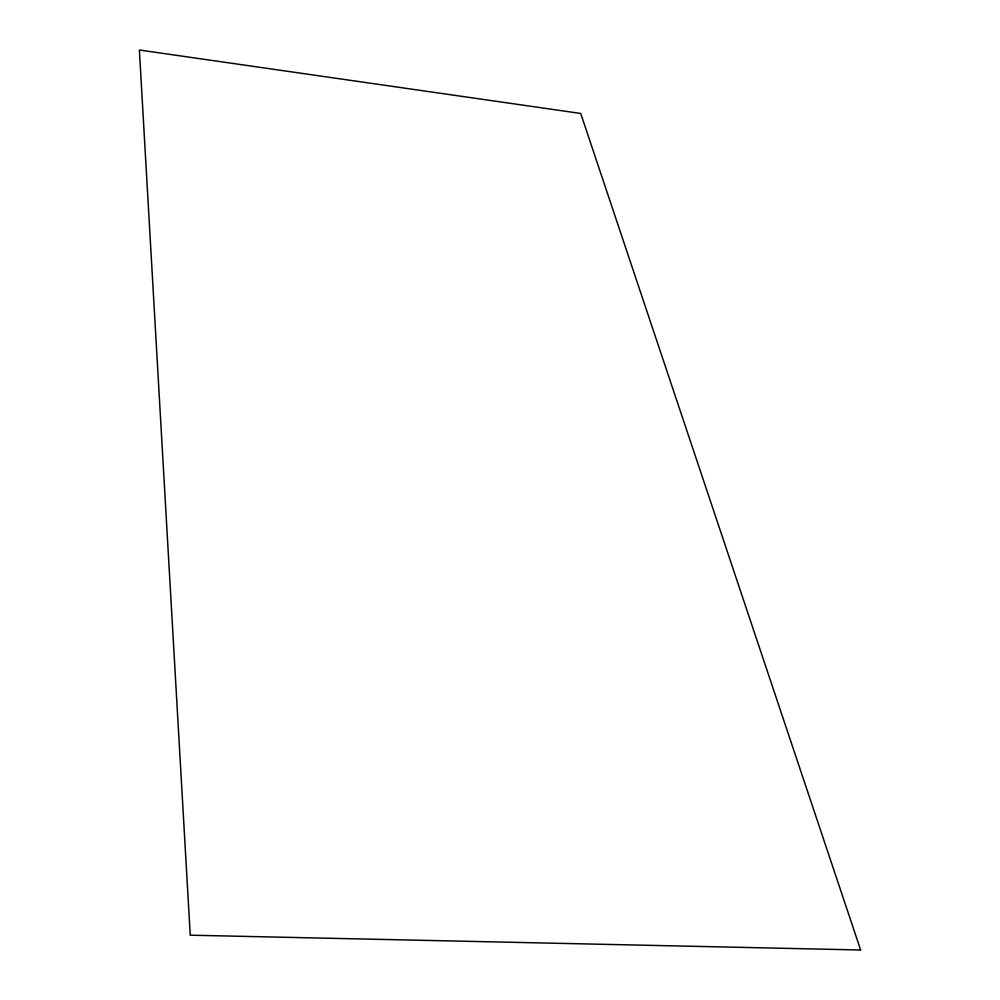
<?xml version="1.0" encoding="UTF-8"?>
<svg xmlns="http://www.w3.org/2000/svg" width="1000" height="1000" viewBox="0 0 1000 1000"><rect width="100%" height="100%" fill="white"/><g stroke="black" fill="none" stroke-linecap="round" stroke-linejoin="round"><path stroke-width="1.5" d="M860.625 950L190.25 935.188L139.375 50L580.725 113.45L860.625 950"/></g></svg>
